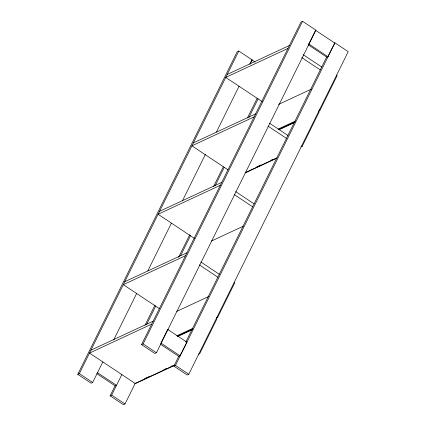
<?xml version="1.0" encoding="UTF-8"?>
<svg xmlns="http://www.w3.org/2000/svg" width="426" height="426" viewBox="0 0 426 426"><rect width="100%" height="100%" fill="white"/><g stroke="black" fill="none" stroke-linecap="round" stroke-linejoin="round"><path stroke-width="0.64" d="M102.815 361.93L92.671 382.457L91.089 383.192L77.772 374.337L237.213 51.738L238.794 51.003L252.107 59.858L250.051 64.022M77.772 374.337L79.353 373.602L238.794 51.003M249.838 64.124L252.107 59.858M113.683 339.937L136.639 293.487M147.827 270.861L171.369 223.219M182.557 200.587L205.513 154.137M216.403 132.108L239.066 86.254M174.628 365.05L135.159 383.432L125.01 403.965L123.428 404.7L110.116 395.845L114.945 386.068L116.527 385.333L97.501 372.681M144.978 325.304L154.989 305.043M178.553 257.368L189.746 234.721M213.602 186.45L223.32 166.784M247.474 117.922L257.192 98.252M110.116 395.845L111.692 395.11L121.841 374.576M146.539 324.601L155.666 306.14M180.683 255.52L190.688 235.274M215.119 185.848L224.241 167.386M248.965 117.363L258.087 98.901M141.549 344.634L300.99 22.035L302.572 21.3L315.884 30.155L156.448 352.755L154.867 353.489L141.549 344.634L143.131 343.899L302.572 21.3M187.067 341.945L179.99 355.779L160.964 343.127L167.434 330.033M180.304 355.63L178.723 356.365L173.893 366.142L187.206 374.997L188.787 374.262L348.228 51.663L334.911 42.808L327.828 56.642L308.807 43.99L315.277 30.896M185.779 342.083L326.566 57.228L328.148 56.493M173.893 366.142L175.475 365.407L334.911 42.808M198.548 354.182L199.746 353.623L216.898 318.92L216.328 318.541M216.424 318.014L217.622 317.455L234.774 282.752L234.204 282.369M300.974 146.938L302.172 146.379L319.324 111.676L318.755 111.292M318.85 110.765L320.048 110.206L337.2 75.503L336.631 75.125M315.884 30.155L315.57 30.305L334.596 42.957M227.196 74.465L289.392 45.497M287.944 48.431L225.748 77.399L262.347 101.739M308.807 43.99L309.122 43.841M193.377 142.891L255.573 113.928M278.583 104.418L311.475 89.098M254.125 116.862L191.929 145.825L227.995 169.814M278.109 129.099L295.495 121M278.679 129.477L294.867 121.937M278.897 129.855L294.451 122.613M159.558 211.323L221.754 182.36M256.633 166.944L260.829 164.99M271.021 160.24L272.821 159.404M245.36 172.567L277.054 157.806M245.211 172.908L276.389 158.387M220.306 185.289L158.105 214.257L194.709 238.597M211.541 240.999L243.235 226.238M124.77 281.708L186.966 252.746M185.518 255.675L123.322 284.643L159.388 308.626M90.951 350.14L153.147 321.172M176.753 311.385L208.447 296.624M151.699 324.106L89.497 353.074L135.159 383.432M168.046 329.293L167.727 329.442L186.753 342.094M160.964 343.127L161.278 342.978M176.881 335.784L192.467 328.521M177.45 336.162L193.042 328.904M177.669 336.545L192.621 329.58M144.611 378.655L148.807 376.701M163.797 369.72L166.199 368.602M170.996 366.371L172.195 365.812M134.989 383.783L174.564 365.354M308.296 44.842L326.774 57.132M303.253 54.714L321.737 67.004M301.805 57.648L320.283 69.939M251.899 59.954L255.158 62.127M319.479 109.828L320.048 110.206M269.434 123.146L287.912 135.436M301.603 146.001L302.172 146.379M267.986 126.08L286.464 138.37M235.615 191.578L254.093 203.868M234.162 194.506L252.645 206.796M200.827 261.963L219.305 274.248M199.379 264.892L217.856 277.182M217.052 317.072L217.622 317.455M199.176 353.245L199.746 353.623M160.24 344.075L178.723 356.365M143.131 343.899L156.448 352.755M175.475 365.407L188.787 374.262M96.782 373.634L115.26 385.919M79.353 373.602L92.671 382.457M111.692 395.11L125.01 403.965"/></g></svg>
